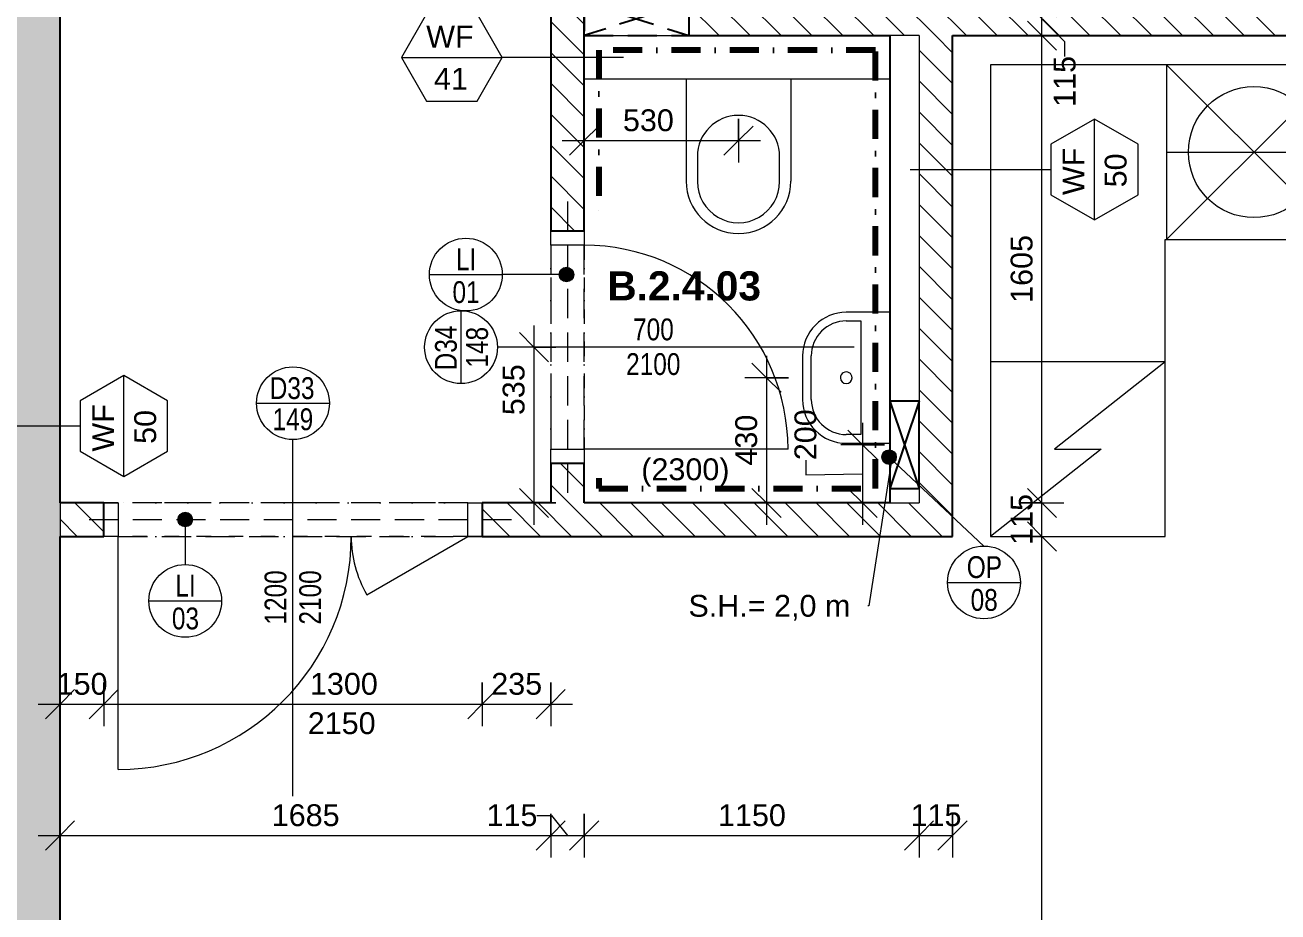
# Model space of a CAD drawing. Header units: millimetres. Extents: x -8668 to 43537, y -2985 to 58543.
# Drawn here: x 15276 to 19578, y 47213 to 50259 of the extents above; entities that cross this region are included whole.
import ezdxf

# ---------------------------------------------------------------- set-up
doc = ezdxf.new("R2010")
doc.units = ezdxf.units.MM
for name, pattern in [('HA_Dash_3mm-S1mm', [150, 100, -50]), ('HA_DashDot_2_2mm-S0_6mm', [110, 50, -30, 0, -30]), ('HA_DashDot_4mm-S1mm', [200, 100, -50, 0, -50])]:
    doc.linetypes.add(name, pattern=pattern)
for name, color, linetype, lineweight in [('A-____-____-DIMS', 9, 'Continuous', 5), ('A-____-____-DIMS-50', 9, 'Continuous', 5), ('A-AREA-____-IDEN', 9, 'Continuous', 9), ('A-DETL-____-OTLN', 9, 'Continuous', 25), ('A-DOOR-____-IDEN', 9, 'Continuous', 9), ('A-DOOR-____-MCUT', 9, 'HA_DashDot_2_2mm-S0_6mm', 9), ('A-DOOR-____-OTLN', 9, 'Continuous', 9), ('A-DOOR-FRAM-MCUT', 9, 'Continuous', 9), ('A-GENM-____-HDLN', 9, 'HA_Dash_3mm-S1mm', 9), ('A-GENM-____-IDEN', 9, 'Continuous', 9), ('A-GENM-____-MCUT', 9, 'HA_Dash_3mm-S1mm', 25), ('A-GENM-____-OTLN', 9, 'Continuous', 9), ('A-WALL-____-IDEN', 9, 'Continuous', 9), ('A-WALL-____-MCUT', 9, 'Continuous', 25), ('A-WALL-____-PATT', 9, 'Continuous', 25), ('G-____-____-TEXT', 9, 'Continuous', 5), ('I-WALL-____-MCUT', 9, 'Continuous', 25), ('I-WALL-____-OTLN', 9, 'Continuous', 9), ('P-SANR-FIXT-OTLN', 9, 'Continuous', 9), ('Q-CASE-____-OTLN', 9, 'Continuous', 9), ('Q-SPCQ-____-OTLN', 9, 'Continuous', 9)]:
    doc.layers.add(name, color=color, linetype=linetype, lineweight=lineweight)
doc.styles.add('Arial_1', font='arial.ttf', dxfattribs={"height": 75})
doc.styles.add('Arial_2', font='arial.ttf', dxfattribs={"width": 0.8, "height": 75})
doc.styles.add('Arial_B', font='arialbd.ttf', dxfattribs={"height": 100})
doc.dimstyles.new('Inner_Dimensions', dxfattribs={"dimscale": 304.8, "dimtxt": 76.519455, "dimasz": 0.328084, "dimexe": 0.246063, "dimexo": 0.0625, "dimgap": 0.032808, "dimtad": 1, "dimdec": 0, "dimzin": 0, "dimdsep": 46, "dimtxsty": 'Arial_1', "dimblk1": 'OBLIQUE', "dimblk2": 'OBLIQUE', "dimsah": 1, "dimcen": 0.09, "dimdle": 0.246063, "dimazin": 0, "dimtfac": 1, "dimtdec": 4, "dimtix": 1, "dimtmove": 2, "dimatfit": 3, "dimfxl": 0.246063, "dimfxlon": 1, "dimtvp": 1, "dimtolj": 1, "dimtzin": 0, "dimlwd": 9, "dimlwe": 9, "dimarcsym": 2})
doc.dimstyles.new('Inner_Dimensions_1', dxfattribs={"dimscale": 304.8, "dimtxt": 76.519455, "dimasz": 0.328084, "dimexe": 0.246063, "dimexo": 0.0625, "dimgap": 0.032808, "dimtad": 1, "dimdec": 0, "dimzin": 0, "dimdsep": 46, "dimtxsty": 'Arial_1', "dimblk1": 'OBLIQUE', "dimblk2": 'OBLIQUE', "dimsah": 1, "dimcen": 0.09, "dimdle": 0.246063, "dimazin": 0, "dimtfac": 1, "dimtdec": 4, "dimtix": 1, "dimtmove": 0, "dimatfit": 3, "dimfxl": 0.246063, "dimfxlon": 1, "dimtvp": 1, "dimtolj": 1, "dimtzin": 0, "dimlwd": 9, "dimlwe": 9, "dimarcsym": 2})
doc.dimstyles.new('Inner_Dimensions_2', dxfattribs={"dimscale": 304.8, "dimtxt": 76.519455, "dimasz": 0.328084, "dimexe": 0.246063, "dimexo": 0.0625, "dimgap": 0.032808, "dimtad": 1, "dimdec": 0, "dimzin": 0, "dimdsep": 46, "dimtxsty": 'Arial_1', "dimblk1": 'OBLIQUE', "dimblk2": 'OBLIQUE', "dimsah": 1, "dimcen": 0.09, "dimdle": 0.246063, "dimazin": 0, "dimtfac": 1, "dimtdec": 4, "dimtix": 1, "dimtmove": 1, "dimatfit": 3, "dimfxl": 0.246063, "dimfxlon": 1, "dimtvp": 1, "dimtolj": 1, "dimtzin": 0, "dimlwd": 9, "dimlwe": 9, "dimarcsym": 2})
pattern_1 = [(135, (0, 0), (-53.03301, -53.03301), [])]

# ---------------------------------------------------------------- blocks, each defined once
blk = doc.blocks.new('ABMV_Toilet_WallHung - Default-1991236-DPS_2NP - B')
at = {"layer": 'P-SANR-FIXT-OTLN'}
for p, q in [((-55, 75), (-55, 424.6)), ((-16.3, 426.2), (-16.3, 340.3)), ((266.3, 340.3), (266.3, 426.2)), ((305, 75), (305, 424.6))]:
    blk.add_line(p, q, dxfattribs=at)
for centre, radius, start, end in [((125, 424.6), 180, 0, 180), ((125, 426.2), 141.3, 360, 180), ((125, 340.3), 141.3, 180, 360)]:
    blk.add_arc(centre, radius, start, end, dxfattribs=at)
blk = doc.blocks.new('ABMV_WashBasin_Generic - 450x300-1960066-DPS_2NP - B')
at = {"layer": 'P-SANR-FIXT-OTLN'}
for p, q in [((200, 350), (50, 350)), ((50, 320), (200, 320)), ((-100, 200), (-100, 50)), ((-70, 150), (-70, 200)), ((320, 200), (320, 150)), ((350, 50), (350, 200)), ((320, 150), (-70, 150))]:
    blk.add_line(p, q, dxfattribs=at)
for centre, radius, start, end in [((50, 200), 150, 90, 180), ((200, 200), 150, 360, 90), ((50, 200), 120, 90, 180), ((200, 200), 120, 360, 90), ((125, 200), 20, 90, 270), ((125, 200), 20, 270, 90)]:
    blk.add_arc(centre, radius, start, end, dxfattribs=at)
blk = doc.blocks.new('Lednice_Mraznička_ADNS - Lednice 600x600x1800-1448766-DPS_2NP - B')
at = {"layer": 'Q-SPCQ-____-OTLN'}
for p, q in [((300, 300), (-300, 300)), ((-300, 300), (-300, -300)), ((300, 300), (-80, 0)), ((300, -300), (300, 300)), ((80, 0), (-300, -300)), ((-80, 0), (80, 0)), ((-300, -300), (300, -300))]:
    blk.add_line(p, q, dxfattribs=at)
blk = doc.blocks.new('Kuchyňská_linka_myčka_ADNS - Myčka-1448768-DPS_2NP - B')
at = {"layer": 'Q-SPCQ-____-OTLN'}
for p, q in [((300, 300), (-300, 300)), ((-300, 300), (-300, -300)), ((300, 300), (-300, -300)), ((-300, 300), (300, -300)), ((300, 300), (-300, 300)), ((-300, 300), (-300, 0)), ((300, -300), (300, 300)), ((300, 0), (300, 300)), ((-300, 0), (300, 0)), ((-300, -300), (300, -300))]:
    blk.add_line(p, q, dxfattribs=at)
blk.add_circle((0, 0), 225, dxfattribs=at)
blk = doc.blocks.new('HA_DR_Double_Swing_Solid - In_BJ_1200x2100_800-1670814-DPS_2NP - B')
at = {"layer": 'A-DOOR-____-MCUT'}
for p, q in [((-600, 57.5), (600, 57.5)), ((-600, -57.5), (600, -57.5))]:
    blk.add_line(p, q, dxfattribs=at)
at = {"layer": 'A-DOOR-____-OTLN', "lineweight": 5}
for p, q in [((600, 857.5), (600, 57.5)), ((-253.6, 257.5), (-600, 57.5))]:
    blk.add_line(p, q, dxfattribs=at)
for centre, radius, start, end in [((600, 57.5), 800, 90, 180), ((-600, 57.5), 400, 360, 30)]:
    blk.add_arc(centre, radius, start, end, dxfattribs=at)
at = {"layer": 'A-DOOR-FRAM-MCUT'}
for p, q in [((-650, 57.5), (-600, 57.5)), ((-600, 57.5), (-600, -57.5)), ((600, 57.5), (650, 57.5)), ((600, -57.5), (600, 57.5)), ((-600, -57.5), (-650, -57.5)), ((650, -57.5), (600, -57.5))]:
    blk.add_line(p, q, dxfattribs=at)
blk = doc.blocks.new('HA_DR_Single_Swing_Solid - In_BJ_700x2100-2124340-DPS_2NP - B')
at = {"layer": 'A-DOOR-____-MCUT'}
for p, q in [((-350, 57.5), (350, 57.5)), ((-350, -57.5), (350, -57.5))]:
    blk.add_line(p, q, dxfattribs=at)
at = {"layer": 'A-DOOR-____-OTLN', "lineweight": 5}
blk.add_line((350, 757.5), (350, 57.5), dxfattribs=at)
blk.add_arc((350, 57.5), 700, 90, 180, dxfattribs=at)
at = {"layer": 'A-DOOR-FRAM-MCUT'}
for p, q in [((-400, 57.5), (-350, 57.5)), ((-350, 57.5), (-350, -57.5)), ((350, 57.5), (400, 57.5)), ((350, -57.5), (350, 57.5)), ((-350, -57.5), (-400, -57.5)), ((400, -57.5), (350, -57.5))]:
    blk.add_line(p, q, dxfattribs=at)
blk = doc.blocks.new('Casework 22 - Casework 6-1500842-DPS_2NP - B')
at = {"layer": 'Q-CASE-____-OTLN'}
for p, q in [((19195.7, 50122.7), (18590.7, 50122.7)), ((18590.7, 50122.7), (18590.7, 49102.7)), ((19855.7, 50122.7), (19795.7, 50122.7)), ((19190.7, 49102.7), (19190.7, 49522.7)), ((19190.7, 49522.7), (19195.7, 49522.7)), ((19795.7, 49522.7), (19855.7, 49522.7)), ((19855.7, 49522.7), (19855.7, 49537.7))]:
    blk.add_line(p, q, dxfattribs=at)
blk = doc.blocks.new('HA_GM_Tiling_LineBased - Generic Tiles-2050683-DPS_2NP - B')
at = {"layer": 'A-GENM-____-OTLN', "linetype": 'HA_DashDot_4mm-S1mm', "lineweight": 80}
blk.add_line((50, 50), (85, 50), dxfattribs=at)
blk = doc.blocks.new('HA_GM_Tiling_LineBased - Generic Tiles-2050666-DPS_2NP - B')
at = {"layer": 'A-GENM-____-OTLN', "linetype": 'HA_DashDot_4mm-S1mm', "lineweight": 80}
blk.add_line((50, 50), (1000, 50), dxfattribs=at)
blk = doc.blocks.new('HA_GM_Tiling_LineBased - Generic Tiles-2050684-DPS_2NP - B')
at = {"layer": 'A-GENM-____-OTLN', "linetype": 'HA_DashDot_4mm-S1mm', "lineweight": 80}
blk.add_line((50, 50), (620, 50), dxfattribs=at)
blk = doc.blocks.new('TB_Porotherm KP11_5_1000mm - TB_Porotherm KP11_5_1000mm-1925202-DPS_2NP - B')
at = {"layer": 'A-GENM-____-HDLN'}
for p, q in [((500, 57.5), (-500, 57.5)), ((-500, 0), (500, 0)), ((-500, -57.5), (500, -57.5))]:
    blk.add_line(p, q, dxfattribs=at)
blk = doc.blocks.new('TB_Porotherm KP11_5_1500mm - TB_Porotherm KP11_5_1500mm-1925017-DPS_2NP - B')
at = {"layer": 'A-GENM-____-HDLN'}
for p, q in [((750, 57.5), (-750, 57.5)), ((-750, 0), (750, 0)), ((-750, -57.5), (750, -57.5))]:
    blk.add_line(p, q, dxfattribs=at)
blk = doc.blocks.new('HA_GM_Opening_Rectangle_WallBased - Default-2022477-DPS_2NP - B')
at = {"layer": 'A-GENM-____-MCUT'}
for p, q in [((305, 57.5), (-55, -57.5)), ((-55, 57.5), (305, -57.5)), ((-55, 57.5), (-55, -57.5)), ((-55, 57.5), (305, 57.5)), ((305, 57.5), (305, -57.5)), ((-55, -57.5), (305, -57.5))]:
    blk.add_line(p, q, dxfattribs=at)
blk = doc.blocks.new('HA_GM_Tiling_LineBased - Generic Tiles-2050665-DPS_2NP - B')
at = {"layer": 'A-GENM-____-OTLN', "linetype": 'HA_DashDot_4mm-S1mm', "lineweight": 80}
blk.add_line((50, 50), (1555, 50), dxfattribs=at)
blk = doc.blocks.new('DIMBLOCK38-DPS_2NP - B')
at = {"layer": 'A-____-____-DIMS-50', "lineweight": 9}
for p, q in [((18767.8, 48502.7), (18717.8, 48552.7)), ((18692.8, 48502.7), (18842.8, 48502.7)), ((18767.8, 48502.7), (18692.8, 48502.7)), ((18767.8, 44662.7), (18767.8, 48502.7)), ((18767.8, 48502.7), (18817.8, 48452.7)), ((18767.8, 44737.7), (18717.8, 44787.7)), ((18692.8, 44737.7), (18842.8, 44737.7)), ((18767.8, 44737.7), (18692.8, 44737.7)), ((18767.8, 44737.7), (18817.8, 44687.7))]:
    blk.add_line(p, q, dxfattribs=at)
at = {"layer": 'A-____-____-DIMS-50', "color": 0, "lineweight": 9, "insert": (18660.4, 46504.9), "char_height": 75, "width": 276.883, "attachment_point": 1, "rotation": 90, "line_spacing_factor": 0.941778, "style": 'Arial_1'}
blk.add_mtext('3765', dxfattribs=at)
blk = doc.blocks.new('_Oblique')
at = {"color": 0, "linetype": 'ByBlock', "lineweight": -2}
blk.add_line((-0.5, -0.5), (0.5, 0.5), dxfattribs=at)
blk = doc.blocks.new('DIMBLOCK39-DPS_2NP - B')
at = {"layer": 'A-____-____-DIMS-50', "lineweight": 9}
for p, q in [((18767.8, 48617.7), (18717.8, 48667.7)), ((18692.8, 48617.7), (18842.8, 48617.7)), ((18767.8, 48617.7), (18692.8, 48617.7)), ((18767.8, 48502.7), (18767.8, 48617.7)), ((18767.8, 48617.7), (18817.8, 48567.7)), ((18767.8, 48502.7), (18717.8, 48552.7)), ((18692.8, 48502.7), (18842.8, 48502.7)), ((18767.8, 48502.7), (18692.8, 48502.7)), ((18767.8, 48502.7), (18817.8, 48452.7))]:
    blk.add_line(p, q, dxfattribs=at)
at = {"layer": 'A-____-____-DIMS-50', "color": 0, "lineweight": 9, "insert": (18660.4, 48473.7), "char_height": 75, "width": 207.662, "attachment_point": 1, "rotation": 90, "line_spacing_factor": 0.941778, "style": 'Arial_1'}
blk.add_mtext('115', dxfattribs=at)
blk = doc.blocks.new('DIMBLOCK40-DPS_2NP - B')
at = {"layer": 'A-____-____-DIMS-50', "lineweight": 9}
for p, q in [((18767.8, 50222.7), (18717.8, 50272.7)), ((18692.8, 50222.7), (18842.8, 50222.7)), ((18767.8, 50222.7), (18692.8, 50222.7)), ((18767.8, 48617.7), (18767.8, 50222.7)), ((18767.8, 50222.7), (18817.8, 50172.7)), ((18767.8, 48617.7), (18717.8, 48667.7)), ((18692.8, 48617.7), (18842.8, 48617.7)), ((18767.8, 48617.7), (18692.8, 48617.7)), ((18767.8, 48617.7), (18817.8, 48567.7))]:
    blk.add_line(p, q, dxfattribs=at)
at = {"layer": 'A-____-____-DIMS-50', "color": 0, "lineweight": 9, "insert": (18660.4, 49304.9), "char_height": 75, "width": 276.883, "attachment_point": 1, "rotation": 90, "line_spacing_factor": 0.941778, "style": 'Arial_1'}
blk.add_mtext('1605', dxfattribs=at)
blk = doc.blocks.new('DIMBLOCK41-DPS_2NP - B')
at = {"layer": 'A-____-____-DIMS-50', "lineweight": 9}
for p, q in [((18767.8, 50337.7), (18717.8, 50387.7)), ((18692.8, 50337.7), (18842.8, 50337.7)), ((18767.8, 50337.7), (18692.8, 50337.7)), ((18767.8, 50222.7), (18767.8, 50337.7)), ((18767.8, 50337.7), (18817.8, 50287.7)), ((18767.8, 50222.7), (18717.8, 50272.7)), ((18846.6, 50201.1), (18767.8, 50280.2)), ((18692.8, 50222.7), (18842.8, 50222.7)), ((18767.8, 50222.7), (18692.8, 50222.7)), ((18767.8, 50222.7), (18817.8, 50172.7)), ((18846.6, 50151.1), (18846.6, 50201.1))]:
    blk.add_line(p, q, dxfattribs=at)
at = {"layer": 'A-____-____-DIMS-50', "color": 0, "lineweight": 9, "insert": (18808.1, 49978.1), "char_height": 75, "width": 207.662, "attachment_point": 1, "rotation": 90, "line_spacing_factor": 0.941778, "style": 'Arial_1'}
blk.add_mtext('115', dxfattribs=at)
blk = doc.blocks.new('HA_TAG_Door_TypeMark_wDimensions - Scale50_Left with Bouble-921048-DPS_2NP - B')
at = {"layer": 'A-DOOR-____-IDEN'}
for p, q in [((-2.5, 22), (2.5, 22)), ((0, -5), (0, 19.5))]:
    blk.add_line(p, q, dxfattribs=at)
blk.add_circle((0, 22), 2.5, dxfattribs=at)
blk = doc.blocks.new('DIMBLOCK149-DPS_2NP - B')
at = {"layer": 'A-____-____-DIMS-50', "lineweight": 9}
for p, q in [((15395.7, 47550.5), (15395.7, 47400.5)), ((15395.7, 47475.5), (15395.7, 47550.5)), ((17080.7, 47550.5), (17080.7, 47400.5)), ((17080.7, 47475.5), (17080.7, 47550.5)), ((15395.7, 47475.5), (15445.7, 47525.5)), ((17080.7, 47475.5), (17130.7, 47525.5)), ((15320.7, 47475.5), (17080.7, 47475.5)), ((15395.7, 47475.5), (15345.7, 47425.5)), ((17080.7, 47475.5), (17030.7, 47425.5))]:
    blk.add_line(p, q, dxfattribs=at)
at = {"layer": 'A-____-____-DIMS-50', "color": 0, "lineweight": 9, "insert": (16122.8, 47582.8), "char_height": 75, "width": 276.883, "attachment_point": 1, "line_spacing_factor": 0.941778, "style": 'Arial_1'}
blk.add_mtext('1685', dxfattribs=at)
blk = doc.blocks.new('DIMBLOCK150-DPS_2NP - B')
at = {"layer": 'A-____-____-DIMS-50', "lineweight": 9}
for p, q in [((17033.5, 47544.3), (17083.5, 47544.3)), ((17080.7, 47550.5), (17080.7, 47400.5)), ((17080.7, 47475.5), (17080.7, 47550.5)), ((17083.5, 47544.3), (17138.2, 47475.5)), ((17195.7, 47550.5), (17195.7, 47400.5)), ((17195.7, 47475.5), (17195.7, 47550.5)), ((17080.7, 47475.5), (17130.7, 47525.5)), ((17195.7, 47475.5), (17245.7, 47525.5)), ((17080.7, 47475.5), (17030.7, 47425.5)), ((17080.7, 47475.5), (17195.7, 47475.5)), ((17195.7, 47475.5), (17145.7, 47425.5))]:
    blk.add_line(p, q, dxfattribs=at)
at = {"layer": 'A-____-____-DIMS-50', "color": 0, "lineweight": 9, "insert": (16860.5, 47582.8), "char_height": 75, "width": 207.662, "attachment_point": 1, "line_spacing_factor": 0.941778, "style": 'Arial_1'}
blk.add_mtext('115', dxfattribs=at)
blk = doc.blocks.new('DIMBLOCK151-DPS_2NP - B')
at = {"layer": 'A-____-____-DIMS-50', "lineweight": 9}
for p, q in [((17195.7, 47550.5), (17195.7, 47400.5)), ((17195.7, 47475.5), (17195.7, 47550.5)), ((18345.7, 47550.5), (18345.7, 47400.5)), ((18345.7, 47475.5), (18345.7, 47550.5)), ((17195.7, 47475.5), (17245.7, 47525.5)), ((18345.7, 47475.5), (18395.7, 47525.5)), ((17195.7, 47475.5), (17145.7, 47425.5)), ((17195.7, 47475.5), (18345.7, 47475.5)), ((18345.7, 47475.5), (18295.7, 47425.5))]:
    blk.add_line(p, q, dxfattribs=at)
at = {"layer": 'A-____-____-DIMS-50', "color": 0, "lineweight": 9, "insert": (17655.3, 47582.8), "char_height": 75, "width": 276.883, "attachment_point": 1, "line_spacing_factor": 0.941778, "style": 'Arial_1'}
blk.add_mtext('1150', dxfattribs=at)
blk = doc.blocks.new('DIMBLOCK152-DPS_2NP - B')
at = {"layer": 'A-____-____-DIMS-50', "lineweight": 9}
for p, q in [((18345.7, 47550.5), (18345.7, 47400.5)), ((18345.7, 47475.5), (18345.7, 47550.5)), ((18460.7, 47550.5), (18460.7, 47400.5)), ((18460.7, 47475.5), (18460.7, 47550.5)), ((18345.7, 47475.5), (18395.7, 47525.5)), ((18460.7, 47475.5), (18510.7, 47525.5)), ((18345.7, 47475.5), (18295.7, 47425.5)), ((18345.7, 47475.5), (18460.7, 47475.5)), ((18460.7, 47475.5), (18410.7, 47425.5))]:
    blk.add_line(p, q, dxfattribs=at)
at = {"layer": 'A-____-____-DIMS-50', "color": 0, "lineweight": 9, "insert": (18316.7, 47582.8), "char_height": 75, "width": 207.662, "attachment_point": 1, "line_spacing_factor": 0.941778, "style": 'Arial_1'}
blk.add_mtext('115', dxfattribs=at)
blk = doc.blocks.new('DIMBLOCK172-DPS_2NP - B')
at = {"layer": 'A-____-____-DIMS-50', "lineweight": 9}
for p, q in [((17023.3, 49227.7), (17023.3, 48542.7)), ((17023.3, 49152.7), (16973.3, 49202.7)), ((17098.3, 49152.7), (16948.3, 49152.7)), ((17023.3, 49152.7), (17073.3, 49102.7)), ((17023.3, 49152.7), (17098.3, 49152.7)), ((17023.3, 48617.7), (16973.3, 48667.7)), ((17098.3, 48617.7), (16948.3, 48617.7)), ((17023.3, 48617.7), (17073.3, 48567.7)), ((17023.3, 48617.7), (17098.3, 48617.7))]:
    blk.add_line(p, q, dxfattribs=at)
at = {"layer": 'A-____-____-DIMS-50', "color": 0, "lineweight": 9, "insert": (16915.9, 48919.2), "char_height": 75, "width": 207.662, "attachment_point": 1, "rotation": 90, "line_spacing_factor": 0.941778, "style": 'Arial_1'}
blk.add_mtext('535', dxfattribs=at)
blk = doc.blocks.new('DIMBLOCK173-DPS_2NP - B')
at = {"layer": 'A-____-____-DIMS-50', "lineweight": 9}
for p, q in [((15395.7, 48001.6), (15395.7, 47851.6)), ((15395.7, 47926.6), (15395.7, 48001.6)), ((15395.7, 47926.6), (15445.7, 47976.6)), ((15545.7, 48001.6), (15545.7, 47851.6)), ((15545.7, 47926.6), (15545.7, 48001.6)), ((15545.7, 47926.6), (15595.7, 47976.6)), ((15320.7, 47926.6), (15545.7, 47926.6)), ((15395.7, 47926.6), (15345.7, 47876.6)), ((15545.7, 47926.6), (15495.7, 47876.6))]:
    blk.add_line(p, q, dxfattribs=at)
at = {"layer": 'A-____-____-DIMS-50', "color": 0, "lineweight": 9, "insert": (15384.2, 48034), "char_height": 75, "width": 207.662, "attachment_point": 1, "line_spacing_factor": 0.941778, "style": 'Arial_1'}
blk.add_mtext('150', dxfattribs=at)
blk = doc.blocks.new('DIMBLOCK174-DPS_2NP - B')
at = {"layer": 'A-____-____-DIMS-50', "lineweight": 9}
for p, q in [((15545.7, 48001.6), (15545.7, 47851.6)), ((15545.7, 47926.6), (15545.7, 48001.6)), ((15545.7, 47926.6), (15595.7, 47976.6)), ((16845.7, 48001.6), (16845.7, 47851.6)), ((16845.7, 47926.6), (16845.7, 48001.6)), ((16845.7, 47926.6), (16895.7, 47976.6)), ((15545.7, 47926.6), (15495.7, 47876.6)), ((15545.7, 47926.6), (16845.7, 47926.6)), ((16845.7, 47926.6), (16795.7, 47876.6))]:
    blk.add_line(p, q, dxfattribs=at)
at = {"layer": 'A-____-____-DIMS-50', "color": 0, "lineweight": 9, "insert": (16254, 48034), "char_height": 75, "width": 276.883, "attachment_point": 1, "line_spacing_factor": 0.941778, "style": 'Arial_1'}
blk.add_mtext('1300', dxfattribs=at)
blk = doc.blocks.new('DIMBLOCK175-DPS_2NP - B')
at = {"layer": 'A-____-____-DIMS-50', "lineweight": 9}
for p, q in [((16845.7, 48001.6), (16845.7, 47851.6)), ((16845.7, 47926.6), (16845.7, 48001.6)), ((16845.7, 47926.6), (16895.7, 47976.6)), ((17080.7, 48001.6), (17080.7, 47851.6)), ((17080.7, 47926.6), (17080.7, 48001.6)), ((17080.7, 47926.6), (17130.7, 47976.6)), ((16845.7, 47926.6), (16795.7, 47876.6)), ((16845.7, 47926.6), (17155.7, 47926.6)), ((17080.7, 47926.6), (17030.7, 47876.6))]:
    blk.add_line(p, q, dxfattribs=at)
at = {"layer": 'A-____-____-DIMS-50', "color": 0, "lineweight": 9, "insert": (16876.7, 48034), "char_height": 75, "width": 207.662, "attachment_point": 1, "line_spacing_factor": 0.941778, "style": 'Arial_1'}
blk.add_mtext('235', dxfattribs=at)
blk = doc.blocks.new('HA_TAG_WA_Partitions - Group _ Type Mark-556634-DPS_2NP - B')
at = {"layer": 'A-WALL-____-IDEN'}
for p, q in [((-1.732, 3), (-3.464, 0)), ((1.732, 3), (-1.732, 3)), ((3.464, 0), (1.732, 3)), ((-3.464, 0), (3.464, 0)), ((-3.464, 0), (-1.732, -3)), ((1.732, -3), (3.464, 0)), ((-1.732, -3), (1.732, -3))]:
    blk.add_line(p, q, dxfattribs=at)
blk = doc.blocks.new('HA_TAG_GM_Products - Generic-588599-DPS_2NP - B')
at = {"layer": 'A-GENM-____-IDEN'}
blk.add_line((-2.5, 0), (2.5, 0), dxfattribs=at)
blk.add_circle((0, 0), 2.5, dxfattribs=at)
blk = doc.blocks.new('DIMBLOCK277-DPS_2NP - B')
at = {"layer": 'A-____-____-DIMS-50', "lineweight": 9}
for p, q in [((18151.7, 48892.7), (18151.7, 48542.7)), ((18151.7, 48817.7), (18101.7, 48867.7)), ((18226.7, 48817.7), (18076.7, 48817.7)), ((18151.7, 48817.7), (18201.7, 48767.7)), ((18151.7, 48817.7), (18226.7, 48817.7)), ((17956.4, 48764.6), (17956.4, 48714.6)), ((17956.4, 48714.6), (18151.7, 48717.7)), ((18151.7, 48617.7), (18101.7, 48667.7)), ((18226.7, 48617.7), (18076.7, 48617.7)), ((18151.7, 48617.7), (18201.7, 48567.7)), ((18151.7, 48617.7), (18226.7, 48617.7))]:
    blk.add_line(p, q, dxfattribs=at)
at = {"layer": 'A-____-____-DIMS-50', "color": 0, "lineweight": 9, "insert": (17917.9, 48764.6), "char_height": 75, "width": 207.662, "attachment_point": 1, "rotation": 90, "line_spacing_factor": 0.941778, "style": 'Arial_1'}
blk.add_mtext('200', dxfattribs=at)
blk = doc.blocks.new('DIMBLOCK281-DPS_2NP - B')
at = {"layer": 'A-____-____-DIMS-50', "lineweight": 9}
for p, q in [((17195.7, 49937.2), (17195.7, 49787.2)), ((17195.7, 49862.2), (17195.7, 49937.2)), ((17195.7, 49862.2), (17245.7, 49912.2)), ((17725.7, 49937.2), (17725.7, 49787.2)), ((17725.7, 49862.2), (17725.7, 49937.2)), ((17725.7, 49862.2), (17775.7, 49912.2)), ((17120.7, 49862.2), (17800.7, 49862.2)), ((17195.7, 49862.2), (17145.7, 49812.2)), ((17725.7, 49862.2), (17675.7, 49812.2))]:
    blk.add_line(p, q, dxfattribs=at)
at = {"layer": 'A-____-____-DIMS-50', "color": 0, "lineweight": 9, "insert": (17328.8, 49969.6), "char_height": 75, "width": 207.662, "attachment_point": 1, "line_spacing_factor": 0.941778, "style": 'Arial_1'}
blk.add_mtext('530', dxfattribs=at)
blk = doc.blocks.new('DIMBLOCK282-DPS_2NP - B')
at = {"layer": 'A-____-____-DIMS-50', "lineweight": 9}
for p, q in [((17821.9, 49047.7), (17771.9, 49097.7)), ((17821.9, 49122.7), (17821.9, 48542.7)), ((17896.9, 49047.7), (17746.9, 49047.7)), ((17821.9, 49047.7), (17871.9, 48997.7)), ((17821.9, 49047.7), (17896.9, 49047.7)), ((17821.9, 48617.7), (17771.9, 48667.7)), ((17896.9, 48617.7), (17746.9, 48617.7)), ((17821.9, 48617.7), (17871.9, 48567.7)), ((17821.9, 48617.7), (17896.9, 48617.7))]:
    blk.add_line(p, q, dxfattribs=at)
at = {"layer": 'A-____-____-DIMS-50', "color": 0, "lineweight": 9, "insert": (17714.5, 48746.2), "char_height": 75, "width": 207.662, "attachment_point": 1, "rotation": 90, "line_spacing_factor": 0.941778, "style": 'Arial_1'}
blk.add_mtext('430', dxfattribs=at)

msp = doc.modelspace()

# ---------------------------------------------------------------- hatches: boundary and pattern name
at = {"layer": 'A-GENM-____-IDEN'}
h = msp.add_hatch(color=256, dxfattribs=at)
edge = h.paths.add_edge_path()
edge.add_arc((17135, 49402), 25, 0, 360)
h = msp.add_hatch(color=256, dxfattribs=at)
edge = h.paths.add_edge_path()
edge.add_arc((18242.7, 48775.3), 25, 0, 360)
h = msp.add_hatch(color=256, dxfattribs=at)
edge = h.paths.add_edge_path()
edge.add_arc((15825.7, 48560.8), 25, 0, 360)
at = {"layer": 'A-WALL-____-PATT', "lineweight": 9}
msp.add_hatch(color=256, dxfattribs=at).paths.add_polyline_path([(15178.8, 44737.7), (15395.7, 44737.7), (15395.7, 50927.7), (15145.7, 50927.7), (15145.7, 44737.7)])
at = {"layer": 'A-WALL-____-PATT', "lineweight": 5}
h = msp.add_hatch(dxfattribs=at)
h.set_pattern_fill('FP_3', color=256, style=0, pattern_type=2)
h.set_pattern_definition(pattern_1)
h.paths.add_polyline_path([(17195.7, 48617.7), (17195.7, 48752.7), (17080.7, 48752.7), (17080.7, 48617.7)])
h.paths.add_polyline_path([(17195.7, 49552.7), (17195.7, 50337.7), (17080.7, 50337.7), (17080.7, 49552.7)])
h = msp.add_hatch(dxfattribs=at)
h.set_pattern_fill('FP_3', color=256, style=0, pattern_type=2)
h.set_pattern_definition(pattern_1)
h.paths.add_polyline_path([(17555.7, 50222.7), (20720.7, 50222.7), (20720.7, 50337.7), (17555.7, 50337.7)])
h = msp.add_hatch(dxfattribs=at)
h.set_pattern_fill('FP_3', color=256, style=0, pattern_type=2)
h.set_pattern_definition(pattern_1)
h.paths.add_polyline_path([(18460.7, 48502.7), (18460.7, 50222.7), (18345.7, 50222.7), (18345.7, 48502.7)])
h = msp.add_hatch(dxfattribs=at)
h.set_pattern_fill('FP_3', color=256, style=0, pattern_type=2)
h.set_pattern_definition(pattern_1)
h.paths.add_polyline_path([(15545.7, 48502.7), (15545.7, 48617.7), (15395.7, 48617.7), (15395.7, 48502.7)])
h.paths.add_polyline_path([(16845.7, 48502.7), (18345.7, 48502.7), (18345.7, 48617.7), (16845.7, 48617.7)])

# ---------------------------------------------------------------- linework, layer by layer
at = {"layer": 'A-DETL-____-OTLN'}
for p, q in [((18245.7, 48967.7), (18245.7, 48667.7)), ((18345.7, 48967.7), (18245.7, 48967.7)), ((18245.7, 48967.7), (18345.7, 48667.7)), ((18345.7, 48967.7), (18245.7, 48667.7)), ((18345.7, 48667.7), (18345.7, 48967.7)), ((18245.7, 48667.7), (18345.7, 48667.7))]:
    msp.add_line(p, q, dxfattribs=at)
at = {"layer": 'A-GENM-____-IDEN'}
for p, q in [((17135, 49402), (16914.4, 49402)), ((18242.7, 48775.3), (18568.6, 48469.8)), ((15825.7, 48560.8), (15825.7, 48406.2))]:
    msp.add_line(p, q, dxfattribs=at)
for centre in [(17135, 49402), (18242.7, 48775.3), (15825.7, 48560.8)]:
    msp.add_circle(centre, 25, dxfattribs=at)
at = {"layer": 'A-WALL-____-IDEN'}
for p, q in [((17331, 50147.7), (16914.4, 50147.7)), ((18315.4, 49763.1), (18797.8, 49763.1)), ((15121.2, 48882.1), (15465.1, 48882.1))]:
    msp.add_line(p, q, dxfattribs=at)
at = {"layer": 'A-WALL-____-MCUT', "lineweight": 9}
for p, q in [((18345.7, 50222.7), (18245.7, 50222.7)), ((18345.7, 50222.7), (18345.7, 48617.7)), ((15395.7, 48617.7), (15395.7, 48502.7)), ((18245.7, 48617.7), (18345.7, 48617.7))]:
    msp.add_line(p, q, dxfattribs=at)
at = {"layer": 'G-____-____-TEXT', "color": 10, "lineweight": 9}
for p, q in [((18254.3, 48786.3), (18172.8, 48264.5)), ((18172.8, 48264.5), (18169.3, 48264.5))]:
    msp.add_line(p, q, dxfattribs=at)
at = {"layer": 'I-WALL-____-MCUT'}
for p, q in [((15395.7, 48617.7), (15395.7, 50927.7)), ((17080.7, 50337.7), (17080.7, 49552.7)), ((17195.7, 49552.7), (17195.7, 50337.7)), ((17555.7, 50337.7), (17555.7, 50222.7)), ((17555.7, 50222.7), (18245.7, 50222.7)), ((18245.7, 50222.7), (18245.7, 48617.7)), ((18460.7, 50222.7), (19855.7, 50222.7)), ((18460.7, 48502.7), (18460.7, 50222.7)), ((17080.7, 49552.7), (17195.7, 49552.7)), ((17195.7, 48752.7), (17080.7, 48752.7)), ((17080.7, 48752.7), (17080.7, 48617.7)), ((17195.7, 48617.7), (17195.7, 48752.7)), ((15545.7, 48617.7), (15395.7, 48617.7)), ((15545.7, 48502.7), (15545.7, 48617.7)), ((17080.7, 48617.7), (16845.7, 48617.7)), ((16845.7, 48617.7), (16845.7, 48502.7)), ((18245.7, 48617.7), (17195.7, 48617.7)), ((15395.7, 44737.7), (15395.7, 48502.7)), ((15395.7, 48502.7), (15545.7, 48502.7)), ((16845.7, 48502.7), (18460.7, 48502.7))]:
    msp.add_line(p, q, dxfattribs=at)
at = {"layer": 'I-WALL-____-OTLN'}
for p, q in [((17195.7, 50222.7), (17555.7, 50222.7)), ((18245.7, 50072.7), (17195.7, 50072.7))]:
    msp.add_line(p, q, dxfattribs=at)

# ---------------------------------------------------------------- block references
at = {"layer": 'A-DOOR-____-IDEN', "xscale": 49.99999999999998, "yscale": 49.99999999999998, "zscale": 49.99999999999998, "rotation": 89.99999999999991}
msp.add_blockref('HA_TAG_Door_TypeMark_wDimensions - Scale50_Left with Bouble-921048-DPS_2NP - B', (17872.8, 49152.7), dxfattribs=at)
at = {"layer": 'A-DOOR-____-IDEN', "xscale": 49.99999999999998, "yscale": 49.99999999999998, "zscale": 49.99999999999998}
msp.add_blockref('HA_TAG_Door_TypeMark_wDimensions - Scale50_Left with Bouble-921048-DPS_2NP - B', (16195.7, 47860.2), dxfattribs=at)
at = {"layer": 'A-DOOR-____-OTLN'}
for name, p, rotation in [('HA_DR_Single_Swing_Solid - In_BJ_700x2100-2124340-DPS_2NP - B', (17138.2, 49152.7), 270.0000000000002), ('HA_DR_Double_Swing_Solid - In_BJ_1200x2100_800-1670814-DPS_2NP - B', (16195.7, 48560.2), 180)]:
    msp.add_blockref(name, p, dxfattribs=dict(at, rotation=rotation))
at = {"layer": 'A-GENM-____-IDEN', "xscale": 49.99999999999998, "yscale": 49.99999999999998, "zscale": 49.99999999999998}
for p in [(16789.4, 49402), (18568.6, 48344.8), (15825.7, 48281.2)]:
    msp.add_blockref('HA_TAG_GM_Products - Generic-588599-DPS_2NP - B', p, dxfattribs=at)
at = {"layer": 'A-GENM-____-OTLN'}
msp.add_blockref('HA_GM_Opening_Rectangle_WallBased - Default-2022477-DPS_2NP - B', (17250.7, 50280.2), dxfattribs=at)
at = {"layer": 'A-GENM-____-OTLN', "linetype": 'HA_DashDot_4mm-S1mm', "lineweight": 80}
for name, p, rotation in [('HA_GM_Tiling_LineBased - Generic Tiles-2050666-DPS_2NP - B', (18245.7, 50222.7), 180), ('HA_GM_Tiling_LineBased - Generic Tiles-2050684-DPS_2NP - B', (17195.7, 50222.7), 270.0000000000001), ('HA_GM_Tiling_LineBased - Generic Tiles-2050665-DPS_2NP - B', (18245.7, 48617.7), 90.0000000000001), ('HA_GM_Tiling_LineBased - Generic Tiles-2050683-DPS_2NP - B', (17195.7, 48752.7), 270)]:
    msp.add_blockref(name, p, dxfattribs=dict(at, rotation=rotation))
at = {"layer": 'A-GENM-____-OTLN'}
for name, p, rotation in [('TB_Porotherm KP11_5_1000mm - TB_Porotherm KP11_5_1000mm-1925202-DPS_2NP - B', (17138.2, 49152.7), 270.0000000000002), ('TB_Porotherm KP11_5_1500mm - TB_Porotherm KP11_5_1500mm-1925017-DPS_2NP - B', (16195.7, 48560.2), 180)]:
    msp.add_blockref(name, p, dxfattribs=dict(at, rotation=rotation))
at = {"layer": 'A-GENM-____-OTLN', "linetype": 'HA_DashDot_4mm-S1mm', "lineweight": 80}
msp.add_blockref('HA_GM_Tiling_LineBased - Generic Tiles-2050666-DPS_2NP - B', (17195.7, 48617.7), dxfattribs=at)
at = {"layer": 'A-WALL-____-IDEN', "xscale": 49.99999999999998, "yscale": 49.99999999999998, "zscale": 49.99999999999998}
msp.add_blockref('HA_TAG_WA_Partitions - Group _ Type Mark-556634-DPS_2NP - B', (16741.2, 50147.7), dxfattribs=at)
for p, rotation in [((18947.8, 49763.1), 89.99999999999984), ((15615.1, 48882.1), 89.99999999999977)]:
    msp.add_blockref('HA_TAG_WA_Partitions - Group _ Type Mark-556634-DPS_2NP - B', p, dxfattribs=dict(at, rotation=rotation))
at = {"layer": 'P-SANR-FIXT-OTLN'}
for name, p, rotation in [('ABMV_Toilet_WallHung - Default-1991236-DPS_2NP - B', (17850.7, 50147.7), 180), ('ABMV_WashBasin_Generic - 450x300-1960066-DPS_2NP - B', (18295.7, 48922.7), 89.99999999999974)]:
    msp.add_blockref(name, p, dxfattribs=dict(at, rotation=rotation))
at = {"layer": 'Q-CASE-____-OTLN'}
msp.add_blockref('Casework 22 - Casework 6-1500842-DPS_2NP - B', (0, 0), dxfattribs=at)
at = {"layer": 'Q-SPCQ-____-OTLN'}
for name, p in [('Kuchyňská_linka_myčka_ADNS - Myčka-1448768-DPS_2NP - B', (19495.7, 49822.7)), ('Lednice_Mraznička_ADNS - Lednice 600x600x1800-1448766-DPS_2NP - B', (18890.7, 48802.7))]:
    msp.add_blockref(name, p, dxfattribs=at)

# ---------------------------------------------------------------- texts
at = {"layer": 'A-AREA-____-IDEN', "lineweight": 5, "insert": (17275, 49413.3), "char_height": 100, "width": 653.375, "attachment_point": 1, "style": 'Arial_B'}
msp.add_mtext('B.2.4.03', dxfattribs=at)
at = {"layer": 'A-DOOR-____-IDEN', "lineweight": 5, "char_height": 75, "attachment_point": 1, "rotation": 90, "style": 'Arial_2'}
for s, insert, width in [('D34', (16683.4, 49073), 189.198), ('148', (16790.4, 49082.5), 173.164), ('1200', (16098.1, 48200), 230.886), ('2100', (16217.1, 48200), 230.886)]:
    msp.add_mtext(s, dxfattribs=dict(at, insert=insert, width=width))
at = {"layer": 'A-DOOR-____-IDEN', "lineweight": 5, "char_height": 75, "attachment_point": 1}
for s, insert, width, style in [('700', (17363.6, 49251.3), 173.164, 'Arial_2'), ('2100', (17339.8, 49132.2), 230.886, 'Arial_2'), ('D33', (16115.9, 49049.6), 189.198, 'Arial_2'), ('149', (16125.5, 48942.6), 173.164, 'Arial_2'), ('2150', (16246.5, 47898.8), 288.607, 'Arial_1')]:
    msp.add_mtext(s, dxfattribs=dict(at, insert=insert, width=width, style=style))
at = {"layer": 'A-GENM-____-IDEN', "lineweight": 5, "char_height": 75, "attachment_point": 1}
for s, insert, width, style in [('LI', (16755.6, 49492.1), 86.582, 'Arial_2'), ('01', (16743.6, 49379.4), 115.443, 'Arial_2'), ('(2300)', (17391.9, 48770.8), 376.793, 'Arial_1'), ('OP', (18509.6, 48434.9), 147.51, 'Arial_2'), ('LI', (15791.9, 48371.3), 86.582, 'Arial_2'), ('08', (18522.8, 48322.2), 115.443, 'Arial_2'), ('03', (15779.9, 48258.6), 115.443, 'Arial_2')]:
    msp.add_mtext(s, dxfattribs=dict(at, insert=insert, width=width, style=style))
at = {"layer": 'A-WALL-____-IDEN', "lineweight": 5, "char_height": 75, "attachment_point": 1, "style": 'Arial_1'}
for s, insert, width in [('WF', (16653.3, 50256.7), 208.439), ('41', (16679.8, 50112.1), 144.304)]:
    msp.add_mtext(s, dxfattribs=dict(at, insert=insert, width=width))
at = {"layer": 'A-WALL-____-IDEN', "lineweight": 5, "char_height": 75, "attachment_point": 1, "rotation": 90, "style": 'Arial_1'}
for s, insert, width in [('WF', (18838.8, 49675.1), 208.439), ('50', (18983.3, 49701.6), 144.304), ('WF', (15506.2, 48794.1), 208.439), ('50', (15650.7, 48820.6), 144.304)]:
    msp.add_mtext(s, dxfattribs=dict(at, insert=insert, width=width))
at = {"layer": 'G-____-____-TEXT', "color": 7, "lineweight": 9, "insert": (17553.8, 48302), "char_height": 75, "width": 685.443, "attachment_point": 1, "style": 'Arial_1'}
msp.add_mtext('S.H.= 2,0 m', dxfattribs=at)

# ---------------------------------------------------------------- dimensions: what is measured, and where the dimension line sits
at = {"layer": 'A-____-____-DIMS', "lineweight": 9}
for base, p1, p2, dimstyle, override, picture, middle in [((18767.8, 50337.7), (18692.8, 50222.7), (18692.8, 50337.7), 'Inner_Dimensions_2', {"dimpost": '<>', "dimfxl": 115}, 'DIMBLOCK41-DPS_2NP - B', (18858.1, 50081.9)), ((17023.3, 48617.7), (17098.3, 49152.7), (17098.3, 48617.7), 'Inner_Dimensions', {"dimpost": '<>', "dimfxl": 535}, 'DIMBLOCK172-DPS_2NP - B', (16965.9, 49023)), ((18151.7, 48617.7), (18226.7, 48817.7), (18226.7, 48617.7), 'Inner_Dimensions_2', {"dimpost": '<>', "dimfxl": 200}, 'DIMBLOCK277-DPS_2NP - B', (17967.9, 48868.4))]:
    dim = msp.add_linear_dim(base=base, p1=p1, p2=p2, angle=90, dimstyle=dimstyle, override=override, dxfattribs=at)
    dim.commit()
    dim.dimension.update_dxf_attribs({"geometry": picture, "text_midpoint": middle, "dimtype": 160, "text_rotation": 90})
for base, p1, p2, override, picture, middle in [((18767.8, 50222.7), (18692.8, 48617.7), (18692.8, 50222.7), {"dimpost": '<>', "dimfxl": 1605}, 'DIMBLOCK40-DPS_2NP - B', (18719.5, 49420.2)), ((17821.9, 48617.7), (17896.9, 49047.7), (17896.9, 48617.7), {"dimpost": '<>', "dimfxl": 430}, 'DIMBLOCK282-DPS_2NP - B', (17773.5, 48832.7)), ((18767.8, 48617.7), (18692.8, 48502.7), (18692.8, 48617.7), {"dimpost": '<>', "dimfxl": 115}, 'DIMBLOCK39-DPS_2NP - B', (18719.5, 48560.2)), ((18767.8, 48502.7), (18692.8, 44737.7), (18692.8, 48502.7), {"dimpost": '<>', "dimfxl": 3765}, 'DIMBLOCK38-DPS_2NP - B', (18719.5, 46620.2))]:
    dim = msp.add_linear_dim(base=base, p1=p1, p2=p2, angle=90, dimstyle='Inner_Dimensions_1', override=override, dxfattribs=at)
    dim.commit()
    dim.dimension.update_dxf_attribs({"geometry": picture, "text_midpoint": middle})
for base, p1, p2, dimstyle, override, picture, middle in [((17725.7, 49862.2), (17195.7, 49937.2), (17725.7, 49937.2), 'Inner_Dimensions', {"dimpost": '<>', "dimfxl": 530}, 'DIMBLOCK281-DPS_2NP - B', (17432.6, 49919.6)), ((16845.7, 47926.6), (15545.7, 48001.6), (16845.7, 48001.6), 'Inner_Dimensions', {"dimpost": '<>', "dimfxl": 1300}, 'DIMBLOCK174-DPS_2NP - B', (16392.4, 47984)), ((17195.7, 47475.5), (17080.7, 47550.5), (17195.7, 47550.5), 'Inner_Dimensions_2', {"dimpost": '<>', "dimfxl": 115}, 'DIMBLOCK150-DPS_2NP - B', (16964.3, 47532.8))]:
    dim = msp.add_linear_dim(base=base, p1=p1, p2=p2, dimstyle=dimstyle, override=override, dxfattribs=at)
    dim.commit()
    dim.dimension.update_dxf_attribs({"geometry": picture, "text_midpoint": middle, "dimtype": 160})
for base, p1, p2, override, picture, middle in [((15545.7, 47926.6), (15395.7, 48001.6), (15545.7, 48001.6), {"dimpost": '<>', "dimfxl": 150}, 'DIMBLOCK173-DPS_2NP - B', (15470.7, 47974.9)), ((17080.7, 47926.6), (16845.7, 48001.6), (17080.7, 48001.6), {"dimpost": '<>', "dimfxl": 235}, 'DIMBLOCK175-DPS_2NP - B', (16963.2, 47974.9)), ((17080.7, 47475.5), (15395.7, 47550.5), (17080.7, 47550.5), {"dimpost": '<>', "dimfxl": 1685}, 'DIMBLOCK149-DPS_2NP - B', (16238.2, 47523.8)), ((18345.7, 47475.5), (17195.7, 47550.5), (18345.7, 47550.5), {"dimpost": '<>', "dimfxl": 1150}, 'DIMBLOCK151-DPS_2NP - B', (17770.7, 47523.8)), ((18460.7, 47475.5), (18345.7, 47550.5), (18460.7, 47550.5), {"dimpost": '<>', "dimfxl": 115}, 'DIMBLOCK152-DPS_2NP - B', (18403.2, 47523.8))]:
    dim = msp.add_linear_dim(base=base, p1=p1, p2=p2, dimstyle='Inner_Dimensions_1', override=override, dxfattribs=at)
    dim.commit()
    dim.dimension.update_dxf_attribs({"geometry": picture, "text_midpoint": middle})

doc.saveas('drawing.dxf')
